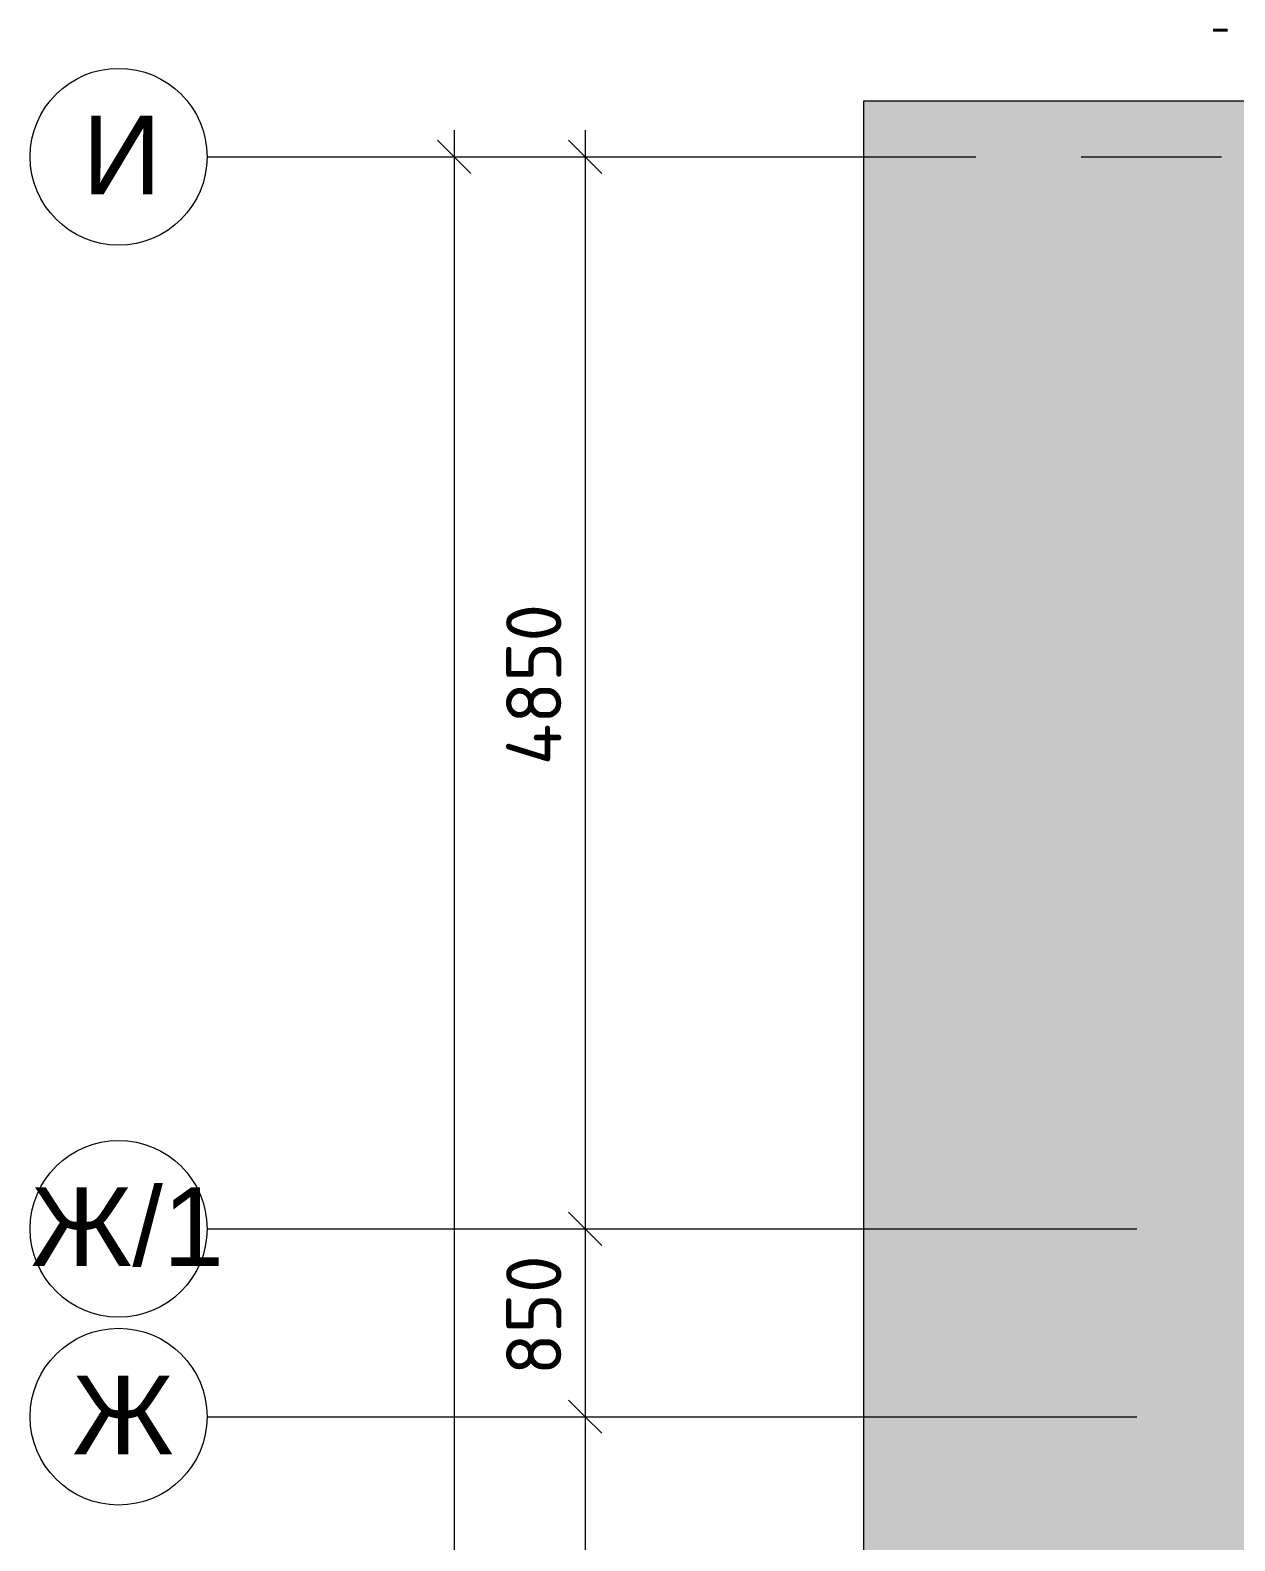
# Model space of a CAD drawing. Header units: millimetres. Extents: x -3817 to 677485, y -22715 to 103890.
# Drawn here: x -3817 to 1633, y 22650 to 29484 of the extents above; entities that cross this region are included whole.
import ezdxf

# ---------------------------------------------------------------- set-up
doc = ezdxf.new("R2010")
doc.units = ezdxf.units.MM
doc.layers.add('PDF _Геометрия', color=7, linetype='Continuous', true_color=0x1d1d1d)
doc.layers.add('PDF _Сплошная заливка', color=7, linetype='Continuous', true_color=0xffffff)
doc.layers.add('PDF _Текст', color=7, linetype='Continuous')
doc.styles.add('PDF ArialMT', font='arial.ttf')
doc.styles.add('PDF ISOCPEUR', font='isocpeur.ttf')

msp = doc.modelspace()

# ---------------------------------------------------------------- hatches: boundary and pattern name
at = {"layer": 'PDF _Сплошная заливка', "true_color": 0xeeeeee, "transparency": 33554559}
msp.add_hatch(color=7, dxfattribs=at).paths.add_polyline_path([(-46.7, 17291.3), (3992.4, 17291.3), (3992.4, 17984.5), (3540.4, 17984.5), (3540.4, 18029.5), (3992.4, 18029.5), (3992.4, 19529.5), (3094.4, 19529.5), (3094.4, 19574.5), (3992.4, 19574.5), (3992.4, 20993.5), (3114.4, 20993.5), (3114.4, 21038.5), (3992.4, 21038.5), (3992.4, 22538.5), (3560.4, 22538.5), (3560.4, 22583.5), (3992.4, 22583.5), (3992.4, 29163.4), (-46.7, 29163.4), (-46.7, 17803.4)])

# ---------------------------------------------------------------- linework, layer by layer
at = {"layer": 'PDF _Геометрия', "color": 1, "lineweight": 40}
msp.add_lwpolyline([(1534.7, 29483.8), (1600.1, 29483.8)], dxfattribs=at)
at = {"layer": 'PDF _Геометрия', "color": 8, "lineweight": 9, "true_color": 0x808080}
msp.add_lwpolyline([(3992.4, 17291.3), (3992.4, 29163.4), (-46.7, 29163.4), (-46.7, 17291.3)], close=True, dxfattribs=at)
at = {"layer": 'PDF _Геометрия', "color": 7, "lineweight": 20}
for points in [[(-1823.8, 28836.3), (-1898.8, 28911.3), (-1973.8, 28986.3)], [(-1230.9, 28836.3), (-1305.9, 28911.3), (-1380.9, 28986.3)], [(-1230.9, 23986.4), (-1305.9, 24061.4), (-1380.9, 24136.3)], [(-1230.9, 23136.3), (-1305.9, 23211.3), (-1380.9, 23286.3)]]:
    msp.add_lwpolyline(points, dxfattribs=at)
at = {"layer": 'PDF _Геометрия', "color": 7, "lineweight": 9}
for points in [[(-1898.8, 29031.3), (-1898.8, 1791.3)], [(-1305.9, 29031.3), (-1305.9, 24061.4), (-1305.9, 23211.3), (-1305.9, 20061.3), (-1305.9, 18911.3), (-1305.9, 16911.3), (-1305.9, 15311.3), (-1305.9, 13911.3), (-1305.9, 13011.4), (-1305.9, 12411.3), (-1305.9, 9711.4), (-1305.9, 5511.3), (-1305.9, 1791.3)], [(-2092.8, 28911.3), (-1898.8, 28911.3), (-1778.8, 28911.3)], [(-1499.9, 28911.3), (-1305.9, 28911.3), (-1185.9, 28911.3)], [(-1499.9, 24061.4), (-1305.9, 24061.4), (-1185.9, 24061.4)], [(-1499.9, 23211.3), (-1305.9, 23211.3), (-1185.9, 23211.3)]]:
    msp.add_lwpolyline(points, dxfattribs=at)
at = {"layer": 'PDF _Геометрия', "color": 253, "lineweight": 9, "true_color": 0xaaaaaa}
for points in [[(-3017, 28911.3), (-517, 28911.3), (461.9, 28911.3)], [(938.1, 28911.3), (1573.1, 28911.3)], [(-3017, 24061.4), (-517, 24061.4), (1189.4, 24061.4)], [(-3017, 23211.3), (-517, 23211.3), (1189.4, 23211.3)]]:
    msp.add_lwpolyline(points, dxfattribs=at)
for centre in [(-3417, 28911.3), (-3417, 24061.3), (-3417, 23211.3)]:
    msp.add_circle(centre, 400, dxfattribs=at)
at = {"layer": 'PDF _Геометрия', "color": 253, "lineweight": 20, "true_color": 0xaaaaaa}
for centre in [(-3417, 28911.3), (-3417, 24061.3), (-3417, 23211.3)]:
    msp.add_circle(centre, 400, dxfattribs=at)

# ---------------------------------------------------------------- texts
at = {"layer": 'PDF _Текст', "color": 9, "true_color": 0xbebebe, "char_height": 355.6, "attachment_point": 4, "style": 'PDF ArialMT'}
for s, insert in [('И', (-3581.4, 28919)), ('Ж/1', (-3813.6, 24069)), ('Ж', (-3626, 23219))]:
    msp.add_mtext(s, dxfattribs=dict(at, insert=insert))
at = {"layer": 'PDF _Текст', "char_height": 250.11, "attachment_point": 4, "rotation": 90, "style": 'PDF ISOCPEUR'}
for s, insert in [('4850', (-1538.7, 26158.3)), ('850', (-1538.7, 23399.3))]:
    msp.add_mtext(s, dxfattribs=dict(at, insert=insert))

doc.saveas('drawing.dxf')
